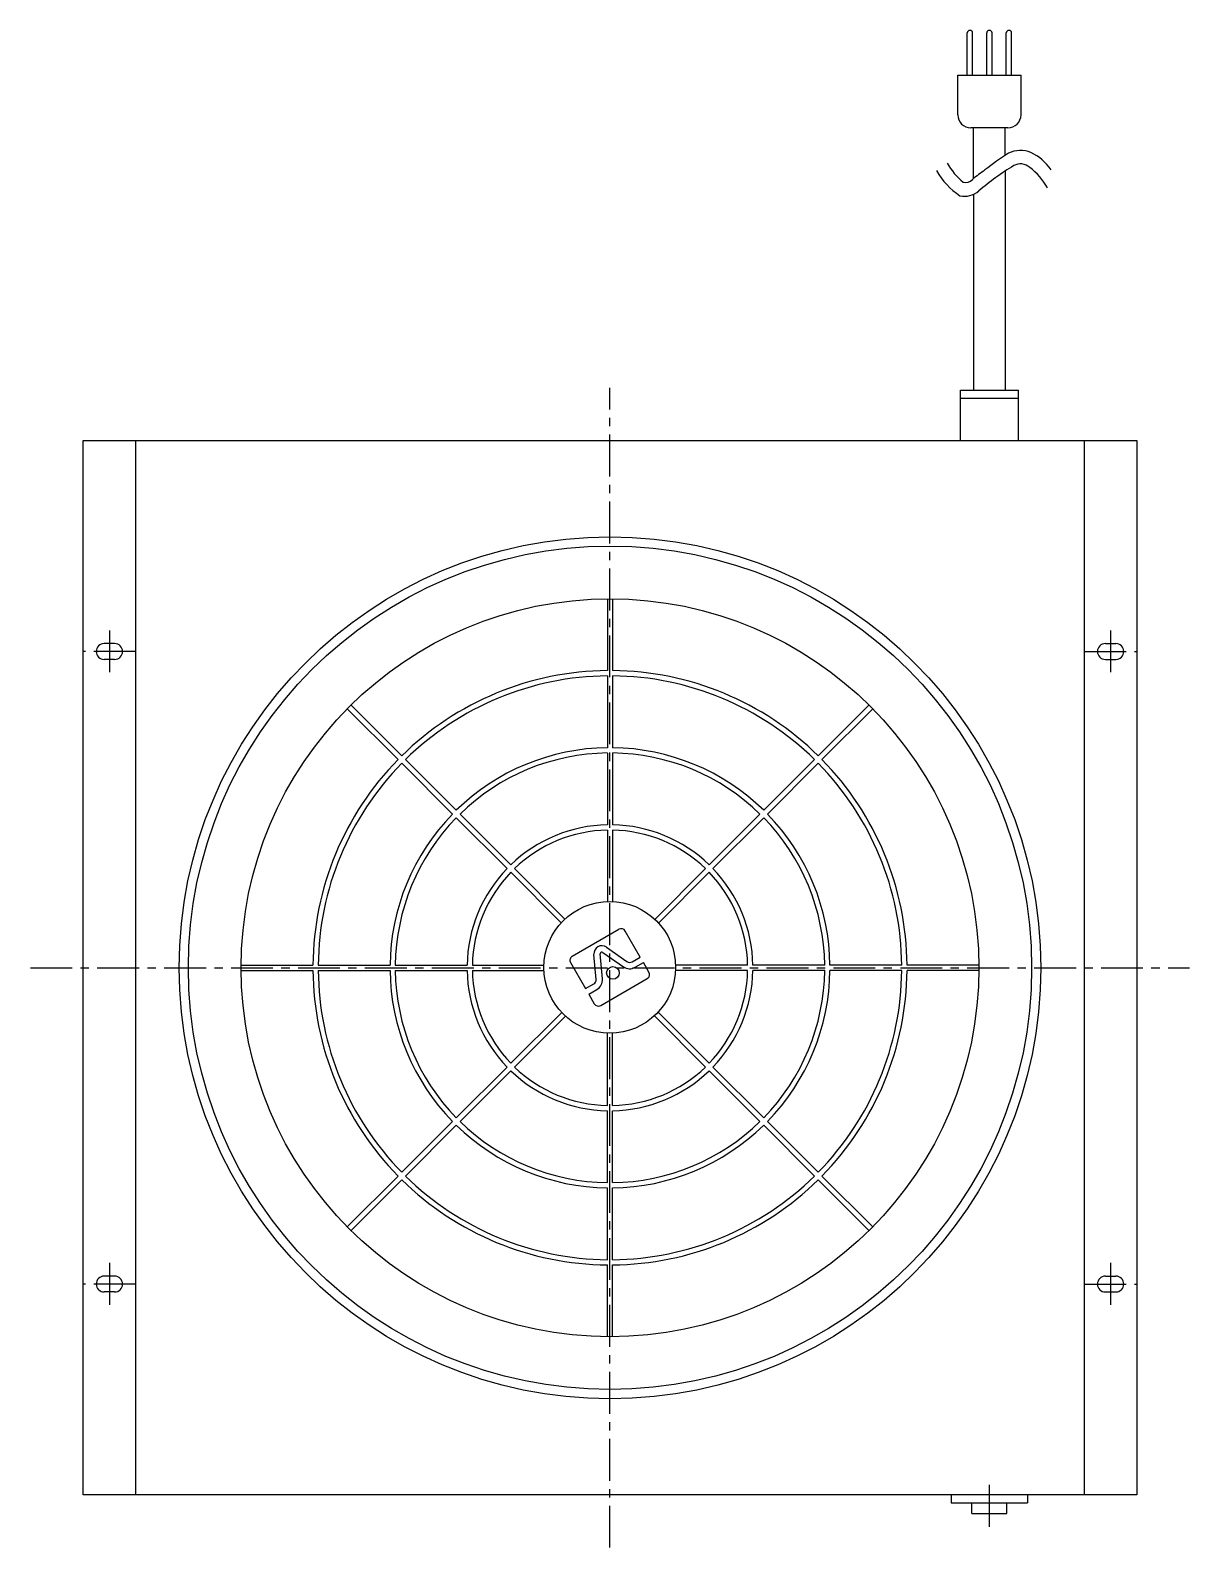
# Model space of a CAD drawing. Extents: x -18 to 422, y -10 to 1566.
# Drawn here: x -18 to 422, y 990 to 1566 of the extents above; entities that cross this region are included whole.
import ezdxf

# ---------------------------------------------------------------- set-up
doc = ezdxf.new("R2010")
doc.units = 0
doc.header["$LTSCALE"] = 0.5
doc.linetypes.add('CENTER', pattern=[50.8, 31.75, -6.35, 6.35, -6.35])
for name, color, linetype in [('MSM_CENTER', 1, 'CENTER'), ('MSM_CONTINUOUS', 7, 'CONTINUOUS'), ('MSM_NARROW', 5, 'CONTINUOUS')]:
    doc.layers.add(name, color=color, linetype=linetype)

msp = doc.modelspace()

# ---------------------------------------------------------------- linework, layer by layer
at = {"layer": 'MSM_CENTER'}
for p, q in [((201.6, 990), (201.6, 1430)), ((11.6, 1338), (11.6, 1322)), ((391.6, 1338), (391.6, 1322)), ((21.6, 1330), (1.6, 1330)), ((381.6, 1330), (401.6, 1330)), ((-18.4, 1210), (421.6, 1210)), ((11.6, 1098), (11.6, 1082)), ((391.6, 1098), (391.6, 1082)), ((21.6, 1090), (1.6, 1090)), ((381.6, 1090), (401.6, 1090)), ((345.6, 997.96), (345.6, 1015))]:
    msp.add_line(p, q, dxfattribs=at)
at = {"layer": 'MSM_CONTINUOUS'}
for p, q in [((337.21, 1548.66), (337.21, 1564.66)), ((339.21, 1548.66), (339.21, 1564.66)), ((344.6, 1548.66), (344.6, 1564.66)), ((346.6, 1548.66), (346.6, 1564.66)), ((352, 1548.66), (352, 1564.66)), ((354, 1548.66), (354, 1564.66)), ((333.6, 1533.66), (333.6, 1548.66)), ((333.6, 1548.66), (357.6, 1548.66)), ((357.6, 1533.66), (357.6, 1548.66)), ((352.6, 1528.66), (338.6, 1528.66)), ((339.6, 1509.48), (339.6, 1528.66)), ((351.6, 1518.23), (351.6, 1528.66)), ((351.6, 1512.28), (351.6, 1429.14)), ((339.6, 1503.46), (339.6, 1429.14)), ((334.6, 1429.14), (356.6, 1429.14)), ((334.6, 1410), (334.6, 1429.14)), ((356.6, 1410), (356.6, 1429.14)), ((334.6, 1426.14), (356.6, 1426.14)), ((1.6, 1410), (401.6, 1410)), ((1.6, 1010), (1.6, 1410)), ((21.6, 1010), (21.6, 1410)), ((381.6, 1410), (381.6, 1010)), ((401.6, 1410), (401.6, 1010)), ((200.6, 1350), (200.6, 1322.75)), ((202.6, 1350), (202.6, 1322.75)), ((13.6, 1333), (9.6, 1333)), ((389.6, 1333), (393.6, 1333)), ((13.6, 1327), (9.6, 1327)), ((389.6, 1327), (393.6, 1327)), ((200.6, 1320.75), (200.6, 1293.49)), ((202.6, 1320.75), (202.6, 1293.49)), ((101.9, 1308.29), (121.17, 1289.02)), ((103.31, 1309.7), (122.58, 1290.43)), ((299.89, 1309.7), (280.62, 1290.43)), ((301.3, 1308.29), (282.03, 1289.02)), ((200.6, 1291.49), (200.6, 1264.24)), ((202.6, 1291.49), (202.6, 1264.24)), ((122.58, 1287.6), (141.85, 1268.33)), ((124, 1289.02), (143.27, 1269.75)), ((279.2, 1289.02), (259.93, 1269.75)), ((280.62, 1287.6), (261.35, 1268.33)), ((143.27, 1266.92), (162.54, 1247.65)), ((144.68, 1268.33), (163.95, 1249.06)), ((258.52, 1268.33), (239.25, 1249.06)), ((259.93, 1266.92), (240.66, 1247.65)), ((200.6, 1262.24), (200.6, 1234.98)), ((202.6, 1262.24), (202.6, 1234.98)), ((163.95, 1246.23), (183.1, 1227.08)), ((165.37, 1247.65), (184.52, 1228.5)), ((237.83, 1247.65), (218.56, 1228.37)), ((239.25, 1246.23), (219.97, 1226.96)), ((187.27, 1214.41), (204.94, 1224.61)), ((213.1, 1214.08), (207.4, 1223.95)), ((196.33, 1205.59), (195.52, 1215.1)), ((198.72, 1205.78), (197.91, 1215.31)), ((198.85, 1215.85), (206.68, 1210.39)), ((200.22, 1217.82), (208.05, 1212.36)), ((61.6, 1211), (88.85, 1211)), ((61.6, 1209), (88.85, 1209)), ((90.85, 1211), (118.11, 1211)), ((90.85, 1209), (118.11, 1209)), ((120.11, 1211), (147.36, 1211)), ((120.11, 1209), (147.36, 1209)), ((149.36, 1211), (176.52, 1211)), ((149.36, 1209), (176.53, 1209)), ((186.62, 1211.95), (192.32, 1202.08)), ((209.98, 1212.28), (213.1, 1214.08)), ((211.18, 1210.2), (214.3, 1212)), ((216.4, 1208.37), (214.3, 1212)), ((253.84, 1211), (226.58, 1211)), ((253.84, 1209), (226.58, 1209)), ((283.09, 1211), (255.84, 1211)), ((283.09, 1209), (255.84, 1209)), ((312.35, 1211), (285.09, 1211)), ((312.35, 1209), (285.09, 1209)), ((341.6, 1211), (314.35, 1211)), ((341.6, 1209), (314.35, 1209)), ((192.32, 1202.08), (195.43, 1203.88)), ((198.07, 1195.71), (215.74, 1205.91)), ((193.52, 1200), (196.63, 1201.8)), ((193.52, 1200), (195.62, 1196.37)), ((163.95, 1173.77), (183.26, 1193.07)), ((165.37, 1172.35), (184.68, 1191.67)), ((237.83, 1172.35), (218.56, 1191.63)), ((239.25, 1173.77), (219.97, 1193.04)), ((200.6, 1157.76), (200.6, 1185.02)), ((202.6, 1157.76), (202.6, 1185.02)), ((143.27, 1153.08), (162.54, 1172.35)), ((144.68, 1151.67), (163.95, 1170.94)), ((258.52, 1151.67), (239.25, 1170.94)), ((259.93, 1153.08), (240.66, 1172.35)), ((122.58, 1132.4), (141.85, 1151.67)), ((200.6, 1128.51), (200.6, 1155.76)), ((202.6, 1128.51), (202.6, 1155.76)), ((280.62, 1132.4), (261.35, 1151.67)), ((124, 1130.98), (143.27, 1150.25)), ((279.2, 1130.98), (259.93, 1150.25)), ((101.9, 1111.71), (121.17, 1130.98)), ((103.31, 1110.3), (122.58, 1129.57)), ((299.89, 1110.3), (280.62, 1129.57)), ((301.3, 1111.71), (282.03, 1130.98)), ((200.6, 1099.25), (200.6, 1126.51)), ((202.6, 1099.25), (202.6, 1126.51)), ((200.6, 1070), (200.6, 1097.25)), ((202.6, 1070), (202.6, 1097.25)), ((13.6, 1093), (9.6, 1093)), ((389.6, 1093), (393.6, 1093)), ((13.6, 1087), (9.6, 1087)), ((389.6, 1087), (393.6, 1087)), ((401.6, 1010), (1.6, 1010)), ((331.11, 1010), (331.11, 1007)), ((360.1, 1010), (360.1, 1007)), ((331.11, 1007), (360.1, 1007)), ((338.98, 1002.96), (338.98, 1007)), ((338.98, 1002.96), (352.23, 1002.96)), ((352.23, 1002.96), (352.23, 1007))]:
    msp.add_line(p, q, dxfattribs=at)
for centre, radius in [((201.6, 1210), 163.52), ((201.6, 1210), 160), ((201.6, 1210), 140), ((201.51, 1210.16), 25), ((202.71, 1208.08), 2.4)]:
    msp.add_circle(centre, radius, dxfattribs=at)
for centre, radius, start, end in [((338.21, 1564.66), 1, 0, 180), ((345.6, 1564.66), 1, 0, 180), ((353, 1564.66), 1, 0, 180), ((338.6, 1533.66), 5, 180, 270), ((352.6, 1533.66), 5, 270, 0), ((9.6, 1330), 3, 90, 270), ((13.6, 1330), 3, 270, 90), ((389.6, 1330), 3, 90, 270), ((393.6, 1330), 3, 270, 90), ((201.6, 1210), 112.75, 90.50818, 134.4918), ((201.6, 1210), 110.75, 90.51735, 134.48263), ((201.6, 1210), 112.75, 45.50816, 89.49181), ((201.6, 1210), 110.75, 45.51735, 89.48263), ((201.6, 1210), 83.5, 90.68622, 134.31381), ((201.6, 1210), 81.5, 90.70305, 134.29693), ((201.6, 1210), 83.5, 45.68619, 89.31378), ((201.6, 1210), 81.5, 45.70305, 89.29695), ((201.6, 1210), 112.75, 135.50819, 179.4918), ((201.6, 1210), 110.75, 135.51741, 179.48263), ((201.6, 1210), 110.75, 0.51736, 44.48262), ((201.6, 1210), 112.75, 0.50819, 44.49179), ((201.6, 1210), 83.5, 135.68621, 179.31378), ((201.6, 1210), 81.5, 135.70304, 179.29695), ((201.6, 1210), 81.5, 0.70305, 44.29695), ((201.6, 1210), 83.5, 0.68622, 44.31378), ((201.6, 1210), 54.25, 91.05623, 133.94371), ((201.6, 1210), 52.25, 91.09666, 133.90333), ((201.6, 1210), 54.25, 46.05629, 88.94377), ((201.6, 1210), 52.25, 46.09666, 88.90333), ((201.6, 1210), 54.25, 136.05615, 178.94377), ((201.6, 1210), 52.25, 136.09667, 178.90333), ((201.6, 1210), 52.25, 1.09666, 43.90333), ((201.6, 1210), 54.25, 1.05623, 43.94385), ((205.84, 1223.05), 1.8, 30, 120), ((198.51, 1215.36), 3, 55.14243, 184.85765), ((198.51, 1215.36), 0.6, 55.14278, 184.85783), ((201.6, 1210), 112.75, 180.50819, 224.49179), ((201.6, 1210), 110.75, 180.51736, 224.48258), ((201.6, 1210), 83.5, 180.68621, 224.31376), ((201.6, 1210), 81.5, 180.70304, 224.29695), ((201.6, 1210), 54.25, 181.05622, 223.94381), ((201.6, 1210), 52.25, 181.09666, 223.90328), ((188.17, 1212.85), 1.8, 120, 210), ((209.08, 1213.84), 4.2, 235.14236, 300), ((209.08, 1213.84), 1.8, 235.14231, 300), ((201.6, 1210), 52.25, 316.09666, 358.90333), ((201.6, 1210), 54.25, 316.05618, 358.94377), ((201.6, 1210), 81.5, 315.70304, 359.29695), ((201.6, 1210), 83.5, 315.68621, 359.31378), ((201.6, 1210), 110.75, 315.51741, 359.48263), ((201.6, 1210), 112.75, 315.50817, 359.4918), ((194.53, 1205.44), 1.8, 300, 4.85773), ((194.53, 1205.44), 4.2, 300, 4.62332), ((214.84, 1207.47), 1.8, 300, 30), ((197.17, 1197.27), 1.8, 210, 300), ((201.6, 1210), 54.25, 226.05627, 268.94377), ((201.6, 1210), 52.25, 226.09666, 268.90333), ((201.6, 1210), 52.25, 271.09666, 313.90339), ((201.6, 1210), 54.25, 271.05622, 313.94372), ((201.6, 1210), 81.5, 225.70304, 269.29695), ((201.6, 1210), 81.5, 270.70304, 314.29695), ((201.6, 1210), 83.5, 225.6862, 269.31378), ((201.6, 1210), 83.5, 270.68621, 314.31379), ((201.6, 1210), 112.75, 225.50816, 269.49179), ((201.6, 1210), 110.75, 225.51737, 269.48262), ((201.6, 1210), 110.75, 270.51735, 314.48263), ((201.6, 1210), 112.75, 270.50817, 314.49183), ((9.6, 1090), 3, 90, 270), ((13.6, 1090), 3, 270, 90), ((389.6, 1090), 3, 90, 270), ((393.6, 1090), 3, 270, 90)]:
    msp.add_arc(centre, radius, start, end, dxfattribs=at)
at = {"layer": 'MSM_NARROW'}
for centre, radius, start, end in [((357.46, 1509.52), 10.57, 68.25654, 115.86767), ((351.91, 1527.82), 25.6, 209.31733, 230.51319), ((413.02, 1419.97), 110.87, 121.65832, 130.14185), ((405.69, 1435.11), 99.17, 122.19782, 128.53494), ((357.38, 1509.6), 5.39, 49.36807, 118.23204), ((353.25, 1502.24), 18.93, 33.75564, 64.5729), ((349.29, 1525.82), 27.31, 209.36509, 237.0123), ((336.54, 1511.39), 3.45, 254.71324, 318.9765), ((446.12, 1370.69), 174.95, 125.7476, 127.69534), ((345.57, 1493.57), 25.28, 29.09623, 52.71652), ((336.22, 1510.71), 8, 256.9869, 311.6267)]:
    msp.add_arc(centre, radius, start, end, dxfattribs=at)

doc.saveas('drawing.dxf')
